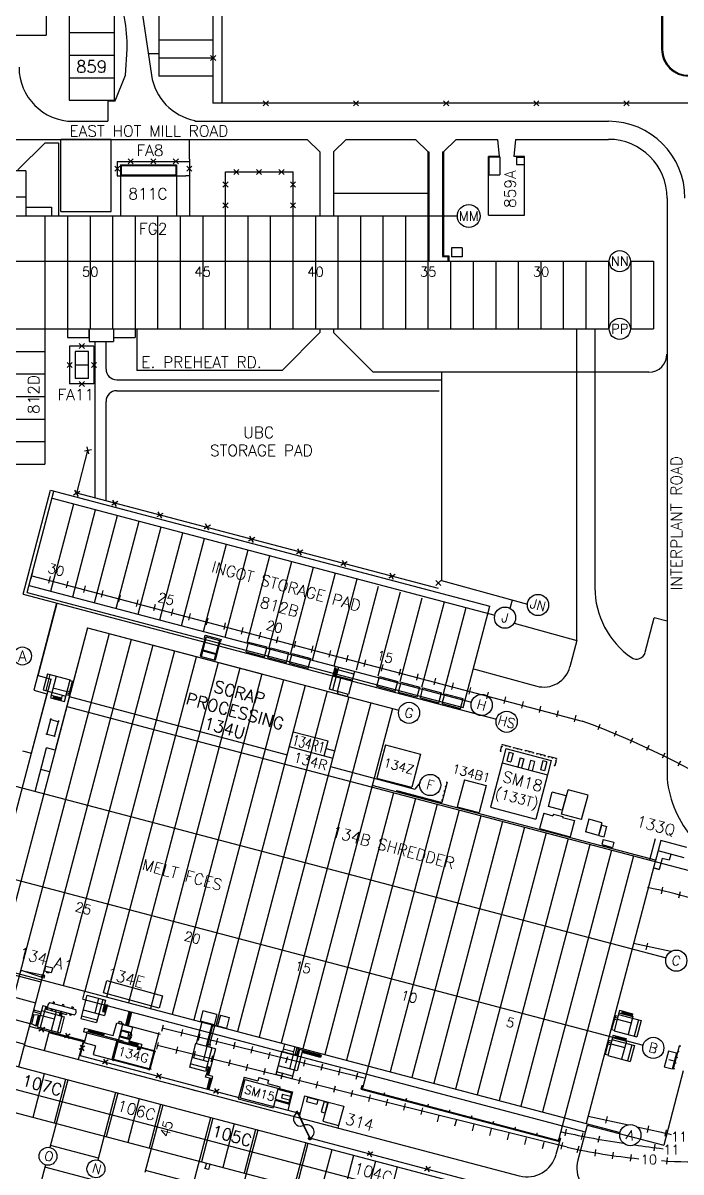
# Model space of a CAD drawing. Extents: x -16413 to 78405, y -232 to 83089.
# Drawn here: x 27475 to 36236, y 36918 to 52197 of the extents above; entities that cross this region are included whole.
import ezdxf
from ezdxf.enums import TextEntityAlignment as Align

# ---------------------------------------------------------------- set-up
doc = ezdxf.new("R2010")
doc.units = 0
doc.header["$LTSCALE"] = 350
doc.header["$MEASUREMENT"] = 0
doc.linetypes.add('CV34', pattern=[1, 1])
doc.linetypes.add('HIDDEN', pattern=[0.375, 0.25, -0.125])
doc.layers.get('0').update_dxf_attribs({"color": 3, "linetype": 'CONTINUOUS'})
doc.layers.add('BACKGROUND', color=7, linetype='CONTINUOUS')
doc.layers.add('FENCE', color=7, linetype='CONTINUOUS')
doc.styles.add('SIMPLEX', font='SIMPLEX')

# ---------------------------------------------------------------- blocks, each defined once
blk = doc.blocks.new('RR', base_point=(-429.5, 670.3))
blk.add_line((-429.5, 674.1), (-429.5, 666.6))

msp = doc.modelspace()

# ---------------------------------------------------------------- linework, layer by layer
at = {"layer": 'BACKGROUND'}
for p, q in [((30123, 55498), (30123, 51130)), ((35976, 54598), (35976, 51850)), ((35988, 54598), (35988, 51850)), ((27783, 53836), (27783, 52036)), ((30005, 53350), (30005, 51130)), ((29283, 53050), (29283, 51490)), ((30003, 53050), (30003, 51490)), ((28089, 52369), (28089, 51169)), ((28689, 52369), (28689, 51169)), ((29065, 52304), (29187, 51502)), ((27156, 52036), (27783, 52036)), ((28092, 52069), (28689, 52069)), ((30003, 51970), (29283, 51970)), ((28839, 51502), (28863, 51849)), ((28092, 51769), (28689, 51769)), ((29283, 51786), (29144, 51786)), ((30003, 51730), (29283, 51730)), ((30041, 51699), (29974, 51767)), ((29974, 51699), (30041, 51767)), ((28701, 51160), (28839, 51502)), ((28092, 51469), (28689, 51469)), ((30003, 51490), (29283, 51490)), ((28089, 51169), (28689, 51169)), ((28605, 51160), (28605, 50890)), ((28605, 51160), (28701, 51160)), ((30743, 51096), (30675, 51164)), ((30675, 51096), (30743, 51164)), ((31943, 51096), (31875, 51164)), ((31875, 51096), (31943, 51164)), ((33143, 51096), (33075, 51164)), ((33075, 51096), (33143, 51164)), ((34343, 51096), (34275, 51164)), ((34275, 51096), (34343, 51164)), ((35543, 51096), (35475, 51164)), ((35475, 51096), (35543, 51164)), ((28143, 50890), (28605, 50890)), ((29763, 50902), (29763, 50890)), ((29763, 50890), (35268, 50890)), ((26852, 50650), (31260, 50650)), ((27409, 50244), (27769, 50604)), ((27769, 50604), (27949, 50604)), ((27949, 50604), (27949, 49630)), ((27978, 49690), (27978, 50650)), ((28650, 50650), (27978, 50650)), ((28650, 49690), (28650, 50650)), ((29691, 50387), (29691, 50650)), ((31428, 50482), (31260, 50650)), ((31608, 50482), (31776, 50650)), ((31776, 50650), (32700, 50650)), ((32868, 50482), (32700, 50650)), ((33072, 50482), (33240, 50650)), ((33240, 50650), (33792, 50650)), ((33792, 50650), (33816, 50422)), ((34032, 50650), (34008, 50422)), ((34032, 50650), (35270, 50650)), ((31428, 50482), (31428, 49630)), ((31608, 50482), (31608, 49630)), ((32868, 50482), (32880, 50482)), ((32868, 48130), (32868, 50482)), ((32880, 50482), (32880, 49030)), ((33060, 50482), (33072, 50482)), ((33060, 50482), (33060, 49090)), ((33072, 50482), (33072, 49102)), ((33816, 50422), (33672, 50422)), ((33672, 49642), (33672, 50422)), ((34152, 50422), (34008, 50422)), ((34152, 49642), (34152, 50422)), ((28764, 50227), (28697, 50295)), ((28697, 50227), (28764, 50295)), ((28731, 50357), (28731, 50165)), ((28731, 50357), (29691, 50357)), ((28776, 50310), (29520, 50310)), ((28776, 50310), (28776, 49630)), ((28784, 50302), (28784, 50178)), ((28784, 50302), (29512, 50302)), ((28944, 50323), (28877, 50391)), ((28877, 50323), (28944, 50391)), ((29244, 50323), (29177, 50391)), ((29177, 50323), (29244, 50391)), ((29544, 50323), (29477, 50391)), ((29477, 50323), (29544, 50391)), ((29512, 50302), (29512, 50178)), ((29520, 50310), (29520, 49630)), ((29724, 50227), (29657, 50295)), ((29657, 50227), (29724, 50295)), ((29691, 50387), (29691, 50195)), ((33678, 50416), (33822, 50416)), ((33678, 50416), (33678, 50176)), ((33822, 50416), (33822, 50176)), ((34047, 50415), (34146, 50415)), ((34047, 50415), (34047, 50316)), ((34047, 50316), (34146, 50316)), ((34146, 50415), (34146, 50316)), ((27512, 50230), (26612, 50230)), ((27512, 50230), (27512, 49630)), ((28731, 50165), (28779, 50165)), ((28776, 50178), (29520, 50178)), ((28779, 50165), (29643, 50165)), ((29691, 50165), (29643, 50165)), ((29691, 50195), (29691, 49630)), ((30171, 50216), (31071, 50216)), ((30171, 49630), (30171, 50216)), ((30283, 50182), (30351, 50250)), ((30351, 50182), (30283, 50250)), ((30583, 50182), (30651, 50250)), ((30651, 50182), (30583, 50250)), ((30883, 50182), (30951, 50250)), ((30951, 50182), (30883, 50250)), ((31071, 49630), (31071, 50216)), ((33678, 50176), (33822, 50176)), ((30205, 50016), (30137, 50084)), ((30137, 50016), (30205, 50084)), ((31037, 50016), (31105, 50084)), ((31105, 50016), (31037, 50084)), ((27512, 49883), (27314, 49883)), ((27512, 49883), (27512, 49630)), ((32868, 49930), (31608, 49930)), ((36050, 49870), (36050, 42148)), ((27512, 49750), (27856, 49750)), ((27856, 49750), (27856, 49630)), ((27978, 49690), (28650, 49690)), ((30137, 49739), (30205, 49807)), ((30205, 49739), (30137, 49807)), ((31105, 49739), (31037, 49807)), ((31037, 49739), (31105, 49807)), ((33257, 49630), (16968, 49630)), ((27768, 49630), (27768, 46330)), ((28068, 49630), (28068, 48014)), ((28368, 49630), (28368, 48130)), ((28668, 49630), (28668, 48130)), ((28968, 49630), (28968, 48014)), ((29268, 49630), (29268, 48130)), ((29568, 49630), (29568, 48130)), ((29868, 49630), (29868, 48130)), ((30168, 49630), (30168, 48130)), ((30468, 49630), (30468, 48130)), ((30768, 49630), (30768, 48130)), ((31068, 49630), (31068, 48130)), ((31368, 49630), (31368, 48130)), ((31668, 49630), (31668, 48130)), ((31968, 49630), (31968, 48130)), ((32268, 49630), (32268, 48130)), ((32568, 49630), (32568, 48130)), ((33672, 49642), (34152, 49642)), ((33322, 49206), (33178, 49206)), ((33178, 49206), (33178, 49086)), ((33322, 49206), (33322, 49086)), ((33060, 49090), (33132, 49090)), ((33072, 49102), (33144, 49102)), ((33132, 49090), (33132, 49030)), ((33144, 49102), (33144, 49030)), ((33322, 49086), (33178, 49086)), ((16368, 49030), (35278, 49030)), ((33168, 49030), (33168, 48130)), ((33468, 49030), (33468, 48130)), ((33768, 49030), (33768, 48130)), ((34068, 49030), (34068, 48130)), ((34368, 49030), (34368, 48130)), ((34668, 49030), (34668, 48130)), ((34968, 49030), (34968, 48130)), ((35268, 49030), (35268, 48130)), ((35561, 49030), (35868, 49030)), ((35568, 49030), (35568, 48130)), ((35868, 49030), (35868, 48130)), ((16368, 48130), (35280, 48130)), ((28356, 48130), (28356, 47962)), ((28356, 48014), (28356, 48130)), ((28680, 48130), (28680, 47962)), ((28992, 48130), (28992, 47578)), ((31428, 48130), (31428, 48082)), ((31608, 48130), (31608, 48082)), ((34849, 43987), (34849, 48130)), ((35089, 48130), (35089, 44688)), ((35561, 48130), (35868, 48130)), ((28068, 48014), (28356, 48014)), ((28680, 48014), (28968, 48014)), ((31428, 48082), (30924, 47578)), ((31608, 48082), (32136, 47554)), ((24768, 47830), (27768, 47830)), ((28421, 47902), (28097, 47902)), ((28097, 47902), (28097, 47398)), ((28349, 47830), (28169, 47830)), ((28169, 47830), (28169, 47470)), ((28225, 47935), (28293, 47868)), ((28225, 47868), (28293, 47935)), ((28349, 47470), (28349, 47830)), ((28356, 47962), (28680, 47962)), ((28421, 47902), (28421, 47398)), ((28437, 45880), (28437, 47962)), ((28581, 47596), (28581, 47962)), ((28063, 47616), (28131, 47684)), ((28063, 47684), (28131, 47616)), ((28387, 47684), (28455, 47616)), ((28387, 47616), (28455, 47684)), ((24768, 47530), (27768, 47530)), ((28169, 47650), (28349, 47650)), ((30924, 47578), (28992, 47578)), ((35808, 47554), (32136, 47554)), ((33049, 47554), (33049, 44782)), ((28421, 47398), (28097, 47398)), ((28349, 47470), (28169, 47470)), ((28225, 47432), (28293, 47364)), ((28225, 47364), (28293, 47432)), ((28725, 47452), (33049, 47452)), ((23868, 47230), (27768, 47230)), ((28725, 47308), (33016, 47308)), ((28581, 45842), (28581, 47164)), ((23868, 46930), (27768, 46930)), ((23868, 46630), (27768, 46630)), ((28388, 46523), (28294, 46503)), ((28351, 46466), (28331, 46560)), ((23868, 46330), (27768, 46330)), ((27479, 44602), (27843, 45983)), ((27533, 44625), (27888, 45971)), ((27843, 45983), (33690, 44442)), ((27863, 45878), (33757, 44325)), ((28232, 45967), (28149, 45918)), ((28215, 45901), (28166, 45984)), ((28722, 45770), (28674, 45853)), ((27848, 44641), (28153, 45802)), ((28138, 44565), (28443, 45725)), ((28740, 45835), (28657, 45787)), ((29322, 45612), (29274, 45695)), ((28428, 44488), (28734, 45649)), ((28718, 44412), (29024, 45572)), ((29339, 45677), (29256, 45629)), ((29952, 45453), (29904, 45536)), ((14164, 45529), (36036, 39766)), ((29008, 44335), (29314, 45496)), ((29298, 44259), (29604, 45419)), ((29970, 45518), (29887, 45470)), ((29588, 44182), (29894, 45343)), ((29878, 44106), (30184, 45266)), ((30562, 45355), (30478, 45307)), ((30544, 45289), (30496, 45373)), ((30168, 44030), (30474, 45190)), ((30458, 43953), (30764, 45114)), ((31199, 45187), (31116, 45139)), ((31182, 45121), (31134, 45204)), ((30749, 43877), (31054, 45037)), ((31039, 43800), (31344, 44961)), ((31792, 45031), (31709, 44983)), ((31775, 44965), (31727, 45048)), ((27604, 44893), (27582, 44805)), ((27592, 44845), (34920, 42914)), ((27838, 44835), (27816, 44747)), ((28071, 44773), (28049, 44686)), ((31329, 43724), (31635, 44884)), ((31619, 43647), (31925, 44808)), ((32428, 44863), (32345, 44815)), ((32410, 44798), (32362, 44881)), ((32971, 44716), (33039, 44784)), ((33039, 44716), (32971, 44784)), ((33049, 44782), (34192, 44467)), ((27533, 44625), (33335, 43096)), ((27557, 44718), (33446, 43166)), ((28304, 44712), (28282, 44625)), ((28537, 44650), (28515, 44563)), ((31915, 43594), (32209, 44708)), ((32205, 43518), (32499, 44632)), ((27479, 44602), (33778, 42942)), ((27924, 44484), (27619, 43324)), ((27676, 43520), (27930, 44483)), ((28770, 44589), (28749, 44502)), ((29003, 44528), (28982, 44440)), ((29237, 44466), (29215, 44379)), ((32495, 43441), (32789, 44555)), ((32785, 43365), (33085, 44502)), ((33988, 44524), (33957, 44413)), ((29470, 44405), (29448, 44317)), ((29703, 44343), (29681, 44256)), ((33069, 43265), (33375, 44426)), ((33335, 43096), (33690, 44442)), ((14346, 44240), (35730, 38605)), ((29936, 44282), (29914, 44194)), ((30169, 44220), (30148, 44133)), ((30402, 44159), (30381, 44072)), ((34013, 44216), (34849, 43987)), ((28333, 44153), (26835, 38467)), ((28624, 44077), (27125, 38391)), ((28333, 44153), (27905, 42529)), ((28333, 44153), (30654, 43542)), ((28333, 44153), (32479, 43061)), ((29899, 44020), (29835, 43776)), ((29915, 44034), (29847, 43773)), ((29893, 44021), (29903, 44056)), ((29899, 44020), (29893, 44021)), ((29903, 44056), (30112, 44001)), ((29915, 44034), (30090, 43988)), ((30636, 44097), (30614, 44010)), ((30869, 44036), (30847, 43949)), ((28914, 44000), (27415, 38314)), ((29204, 43924), (28011, 39398)), ((29855, 43852), (30052, 43800)), ((29870, 43860), (30044, 43814)), ((30090, 43988), (30021, 43727)), ((30097, 43968), (30032, 43724)), ((30097, 43968), (30102, 43966)), ((30112, 44001), (30102, 43966)), ((30445, 43836), (30479, 43966)), ((30479, 43966), (30726, 43901)), ((30691, 43771), (30726, 43901)), ((30735, 43759), (30769, 43890)), ((30769, 43890), (31016, 43825)), ((31102, 43975), (31080, 43887)), ((31335, 43913), (31314, 43826)), ((31568, 43852), (31547, 43764)), ((34849, 43987), (34757, 43635)), ((29494, 43847), (28301, 39322)), ((28591, 39246), (29784, 43771)), ((29835, 43776), (30032, 43724)), ((30445, 43836), (30691, 43771)), ((30735, 43759), (30982, 43694)), ((30982, 43694), (31016, 43825)), ((31025, 43683), (31059, 43813)), ((31059, 43813), (31306, 43748)), ((31272, 43618), (31306, 43748)), ((31802, 43790), (31780, 43703)), ((32035, 43729), (32013, 43641)), ((30074, 43695), (28882, 39169)), ((30364, 43618), (29172, 39093)), ((31025, 43683), (31272, 43618)), ((31632, 43642), (31552, 43338)), ((31678, 43630), (31598, 43325)), ((31655, 43540), (31608, 43552)), ((31657, 43549), (31610, 43561)), ((31659, 43558), (31613, 43570)), ((31661, 43566), (31615, 43578)), ((31664, 43575), (31617, 43587)), ((31666, 43584), (31620, 43596)), ((31668, 43592), (31622, 43605)), ((31671, 43601), (31624, 43613)), ((31887, 43575), (31632, 43642)), ((31878, 43540), (31669, 43595)), ((31887, 43575), (31807, 43270)), ((32268, 43667), (32246, 43580)), ((32501, 43606), (32479, 43519)), ((33473, 43610), (34314, 43380)), ((27590, 42488), (27850, 43474)), ((27676, 43520), (27850, 43474)), ((27800, 43543), (27743, 43328)), ((27835, 43534), (27778, 43319)), ((27800, 43543), (28104, 43463)), ((27916, 43513), (27840, 43225)), ((28029, 43176), (28104, 43463)), ((28084, 43257), (28134, 43446)), ((28102, 43454), (28134, 43446)), ((30654, 43542), (29462, 39016)), ((30944, 43465), (29752, 38940)), ((31856, 43459), (31601, 43526)), ((31650, 43523), (31604, 43535)), ((31652, 43531), (31606, 43544)), ((31706, 43499), (31656, 43310)), ((32185, 43377), (32220, 43508)), ((32220, 43508), (32466, 43443)), ((32432, 43312), (32466, 43443)), ((32476, 43301), (32510, 43431)), ((32510, 43431), (32757, 43366)), ((32734, 43544), (32713, 43457)), ((32967, 43483), (32946, 43396)), ((33201, 43422), (33179, 43334)), ((27793, 43278), (26851, 39704)), ((27619, 43324), (27793, 43278)), ((27743, 43328), (28048, 43248)), ((27849, 43260), (27994, 43222)), ((27881, 43252), (27872, 43217)), ((27875, 43356), (28063, 43306)), ((27880, 43246), (27993, 43216)), ((27888, 43244), (27881, 43215)), ((27897, 43241), (27889, 43212)), ((27985, 43187), (28004, 43260)), ((28052, 43266), (28084, 43257)), ((28058, 43289), (28090, 43280)), ((28065, 43315), (28097, 43307)), ((28089, 43243), (30991, 42465)), ((31234, 43389), (30042, 38863)), ((31525, 43312), (30332, 38787)), ((31807, 43270), (31552, 43338)), ((31665, 43308), (31656, 43276)), ((31790, 43241), (31656, 43276)), ((31798, 43273), (31790, 43241)), ((32185, 43377), (32432, 43312)), ((32476, 43301), (32722, 43236)), ((32722, 43236), (32757, 43366)), ((32766, 43224), (32800, 43355)), ((32800, 43355), (33047, 43290)), ((33012, 43159), (33047, 43290)), ((33056, 43148), (33090, 43278)), ((33090, 43278), (33337, 43213)), ((33434, 43360), (33412, 43273)), ((33667, 43299), (33645, 43211)), ((27840, 43225), (28029, 43176)), ((27906, 43239), (27898, 43210)), ((27914, 43237), (27907, 43208)), ((27923, 43234), (27916, 43205)), ((27932, 43232), (27924, 43203)), ((27941, 43230), (27933, 43201)), ((27949, 43228), (27942, 43199)), ((27958, 43225), (27950, 43196)), ((27967, 43223), (27959, 43194)), ((27975, 43221), (27968, 43192)), ((27984, 43218), (27976, 43189)), ((28058, 43109), (30089, 42574)), ((31815, 43236), (30622, 38710)), ((32105, 43159), (30912, 38634)), ((32766, 43224), (33012, 43159)), ((33056, 43148), (33302, 43083)), ((33302, 43083), (33337, 43213)), ((33900, 43237), (33878, 43150)), ((34133, 43176), (34112, 43088)), ((34366, 43114), (34345, 43027)), ((14040, 43080), (28011, 39398)), ((27848, 42947), (27791, 42730)), ((27833, 42939), (27955, 42906)), ((32395, 43083), (31202, 38558)), ((34600, 43053), (34578, 42966)), ((34833, 42991), (34811, 42904)), ((27947, 42921), (27889, 42704)), ((27782, 42744), (27904, 42712)), ((31072, 42773), (31539, 42650)), ((31487, 42453), (31539, 42650)), ((27468, 42520), (27590, 42488)), ((27636, 41979), (27789, 42559)), ((27636, 41979), (27789, 42559)), ((27905, 42529), (27789, 42559)), ((27905, 42529), (27789, 42559)), ((30089, 42574), (36342, 40926)), ((31021, 42578), (31600, 42423)), ((31513, 42551), (31626, 42521)), ((32303, 42598), (32187, 42157)), ((32303, 42598), (32769, 42475)), ((33846, 42579), (33829, 42515)), ((33905, 42551), (33855, 42359)), ((33857, 42605), (33962, 42577)), ((33905, 42551), (34508, 42392)), ((33948, 42502), (33918, 42386)), ((33948, 42502), (34000, 42488)), ((34000, 42488), (33970, 42372)), ((34011, 42564), (34115, 42537)), ((34269, 42496), (34165, 42524)), ((34423, 42456), (34318, 42483)), ((32769, 42475), (32653, 42034)), ((33855, 42359), (33700, 41771)), ((33855, 42359), (34458, 42200)), ((33855, 42359), (34458, 42200)), ((33918, 42386), (33970, 42372)), ((34093, 42428), (34061, 42305)), ((34093, 42428), (34145, 42414)), ((34145, 42414), (34113, 42291)), ((34232, 42391), (34200, 42268)), ((34284, 42377), (34232, 42391)), ((34284, 42377), (34252, 42254)), ((34395, 42384), (34364, 42268)), ((34447, 42371), (34395, 42384)), ((34447, 42371), (34416, 42255)), ((34508, 42392), (34458, 42200)), ((34577, 42415), (34472, 42443)), ((34573, 42387), (34557, 42323)), ((27829, 42239), (27713, 42269)), ((31571, 42310), (32694, 42009)), ((34458, 42200), (34303, 41612)), ((34416, 42255), (34364, 42268)), ((35896, 41064), (32125, 42058)), ((32187, 42157), (32653, 42034)), ((32761, 42100), (32694, 42009)), ((33123, 42103), (33052, 41834)), ((33098, 42046), (33096, 42040)), ((33107, 42040), (33097, 42043)), ((33114, 42106), (33112, 42100)), ((33122, 42100), (33113, 42103)), ((33351, 42132), (33257, 41776)), ((33351, 42132), (33641, 42056)), ((33641, 42056), (33547, 41700)), ((32410, 41962), (31492, 38481)), ((32700, 41886), (31782, 38405)), ((32446, 41984), (32452, 41982)), ((32452, 41993), (32449, 41983)), ((32449, 41993), (33052, 41834)), ((32509, 41967), (32503, 41969)), ((32508, 41978), (32506, 41968)), ((32565, 41952), (32560, 41954)), ((32565, 41963), (32562, 41953)), ((32622, 41937), (32616, 41939)), ((32622, 41948), (32619, 41938)), ((32678, 41922), (32673, 41924)), ((32678, 41933), (32676, 41923)), ((32736, 41907), (32742, 41906)), ((32742, 41916), (32739, 41906)), ((32799, 41891), (32793, 41892)), ((32798, 41901), (32796, 41891)), ((32855, 41876), (32850, 41877)), ((32855, 41886), (32853, 41877)), ((32912, 41871), (32909, 41862)), ((33050, 41866), (33049, 41860)), ((33066, 41926), (33065, 41920)), ((33075, 41920), (33065, 41923)), ((33082, 41986), (33080, 41980)), ((33091, 41980), (33081, 41983)), ((34470, 41780), (34521, 41971)), ((34706, 41921), (34521, 41971)), ((34644, 41677), (34731, 42002)), ((34706, 41921), (34655, 41730)), ((34998, 41930), (34731, 42002)), ((34911, 41606), (34998, 41930)), ((34920, 41640), (34998, 41930)), ((32990, 41809), (31998, 38047)), ((33280, 41733), (32363, 38252)), ((32912, 41861), (32906, 41862)), ((32969, 41846), (32963, 41848)), ((32968, 41856), (32966, 41847)), ((33027, 41831), (33032, 41829)), ((33032, 41840), (33029, 41830)), ((33059, 41860), (33050, 41863)), ((33257, 41776), (33547, 41700)), ((33700, 41771), (34303, 41612)), ((34655, 41730), (34470, 41780)), ((33570, 41656), (32653, 38175)), ((33860, 41580), (32943, 38099)), ((34408, 41688), (34353, 41485)), ((34408, 41688), (34529, 41655)), ((34536, 41678), (34529, 41655)), ((34536, 41678), (34660, 41645)), ((34911, 41606), (34644, 41677)), ((34660, 41645), (34657, 41633)), ((34657, 41633), (34817, 41591)), ((34817, 41591), (34759, 41376)), ((35008, 41609), (34963, 41441)), ((35182, 41562), (35008, 41609)), ((35182, 41562), (35137, 41394)), ((38851, 35301), (15661, 41412)), ((34150, 41504), (33233, 38022)), ((34440, 41427), (33523, 37946)), ((34353, 41485), (34759, 41376)), ((35137, 41394), (34963, 41441)), ((35142, 41392), (35180, 41532)), ((35180, 41532), (35249, 41513)), ((35212, 41374), (35249, 41513)), ((34731, 41351), (33813, 37870)), ((35021, 41274), (34103, 37793)), ((35142, 41392), (35212, 41374)), ((35200, 41342), (35182, 41272)), ((35182, 41272), (35321, 41235)), ((35200, 41342), (35339, 41305)), ((35339, 41305), (35321, 41235)), ((35889, 41347), (35814, 41066)), ((35966, 41326), (35891, 41045)), ((36314, 41233), (35966, 41326)), ((38775, 35011), (15585, 41122)), ((35311, 41198), (34393, 37717)), ((35601, 41121), (34609, 37359)), ((36277, 41094), (35929, 41187)), ((36099, 41141), (36078, 41063)), ((35896, 41064), (34974, 37564)), ((35946, 40943), (35869, 40964)), ((35869, 40964), (35946, 40943)), ((35985, 41088), (35946, 40943)), ((36078, 41063), (35985, 41088)), ((38698, 34721), (15851, 40741)), ((35989, 40704), (35970, 40616)), ((36224, 40645), (36201, 40558)), ((36100, 39850), (35604, 39955)), ((35787, 39962), (35768, 39874)), ((27133, 39599), (27713, 39446)), ((27763, 39590), (27781, 39656)), ((27853, 39566), (27763, 39590)), ((27781, 39656), (27871, 39633)), ((27793, 39569), (27797, 39581)), ((27797, 39581), (27820, 39575)), ((27820, 39575), (27817, 39563)), ((27871, 39633), (27853, 39566)), ((27817, 39563), (27793, 39569)), ((28547, 39301), (28591, 39463)), ((28591, 39463), (29334, 39260)), ((27061, 39323), (27641, 39170)), ((28011, 39398), (35424, 37445)), ((28325, 39268), (28244, 38961)), ((28273, 39215), (28301, 39322)), ((28325, 39268), (28575, 39203)), ((29290, 39098), (28547, 39301)), ((27739, 39133), (27664, 38849)), ((27780, 39123), (27705, 38838)), ((27739, 39133), (27801, 39117)), ((27779, 39086), (27789, 39120)), ((27788, 39083), (27797, 39118)), ((27827, 39171), (28181, 39078)), ((27876, 39180), (27871, 39159)), ((27893, 39175), (27876, 39180)), ((27893, 39175), (27888, 39155)), ((28001, 39147), (27995, 39126)), ((28018, 39142), (28001, 39147)), ((28018, 39142), (28013, 39122)), ((28273, 39215), (34961, 37452)), ((28482, 39227), (28431, 39036)), ((28537, 39213), (28456, 38905)), ((28575, 39203), (28536, 39055)), ((28570, 39148), (28544, 39053)), ((28599, 39141), (28562, 39001)), ((28563, 39122), (28592, 39114)), ((28565, 39131), (28594, 39123)), ((28567, 39140), (28596, 39132)), ((28570, 39148), (28599, 39141)), ((29334, 39260), (29290, 39098)), ((26988, 39048), (27568, 38895)), ((27619, 39007), (27589, 38891)), ((27599, 39012), (27619, 39007)), ((27621, 39070), (27615, 39047)), ((27710, 39022), (27615, 39047)), ((27680, 39003), (27619, 39007)), ((27716, 39045), (27621, 39070)), ((27680, 39003), (27643, 38864)), ((27692, 39000), (27655, 38861)), ((27703, 38997), (27680, 39003)), ((27706, 39006), (27894, 38956)), ((27721, 39064), (28026, 38983)), ((27771, 39088), (27919, 39049)), ((27797, 39081), (27803, 39103)), ((27809, 39101), (28163, 39008)), ((27852, 39090), (27847, 39069)), ((27864, 39065), (27847, 39069)), ((27919, 39049), (27853, 38799)), ((27870, 39085), (27864, 39065)), ((27912, 39074), (27906, 39051)), ((27906, 39051), (28053, 39012)), ((27991, 38993), (27934, 38778)), ((27967, 39035), (27958, 39001)), ((27958, 39004), (27985, 38997)), ((27960, 39012), (27987, 39005)), ((27963, 39019), (27989, 39012)), ((27965, 39027), (27991, 39020)), ((28026, 38983), (27969, 38769)), ((27977, 39057), (27972, 39037)), ((27989, 39032), (27972, 39037)), ((27993, 39028), (27984, 38994)), ((27994, 39052), (27989, 39032)), ((28059, 39035), (28053, 39012)), ((28102, 39024), (28096, 39004)), ((28114, 38999), (28096, 39004)), ((28119, 39019), (28114, 38999)), ((28126, 39114), (28120, 39094)), ((28143, 39109), (28126, 39114)), ((28143, 39109), (28138, 39089)), ((28253, 38996), (28465, 38940)), ((28275, 39077), (28562, 39001)), ((28536, 39055), (28573, 39045)), ((28547, 39061), (28576, 39054)), ((28549, 39070), (28578, 39062)), ((28551, 39079), (28580, 39071)), ((28554, 39087), (28583, 39080)), ((28556, 39096), (28585, 39088)), ((28558, 39105), (28587, 39097)), ((28560, 39113), (28589, 39106)), ((28887, 39053), (28839, 38870)), ((28866, 38972), (28900, 38962)), ((28868, 38982), (28903, 38973)), ((28871, 38992), (28906, 38983)), ((28922, 39044), (28874, 38861)), ((28874, 39002), (28909, 38993)), ((28876, 39012), (28911, 39003)), ((28879, 39022), (28914, 39013)), ((28882, 39033), (28917, 39023)), ((28884, 39043), (28919, 39034)), ((28887, 39053), (28922, 39044)), ((29871, 39063), (29835, 38924)), ((30057, 39014), (29871, 39063)), ((30057, 39014), (30020, 38875)), ((30103, 39002), (30067, 38863)), ((30103, 39002), (30219, 38972)), ((30219, 38972), (30183, 38832)), ((35361, 39000), (35312, 38814)), ((35417, 39069), (35345, 38796)), ((35355, 38977), (35391, 38967)), ((35361, 39000), (35397, 38990)), ((35402, 39011), (35704, 38931)), ((35409, 39037), (35595, 38988)), ((35417, 39069), (35591, 39023)), ((35452, 39060), (35443, 39028)), ((35460, 39057), (35451, 39026)), ((35468, 39055), (35460, 39023)), ((35476, 39053), (35468, 39021)), ((35485, 39051), (35476, 39019)), ((35493, 39049), (35484, 39017)), ((35501, 39047), (35493, 39015)), ((35509, 39045), (35501, 39013)), ((35517, 39042), (35509, 39010)), ((35526, 39040), (35517, 39008)), ((35534, 39038), (35525, 39006)), ((35595, 38988), (35531, 38747)), ((35542, 39036), (35534, 39004)), ((35550, 39034), (35542, 39002)), ((35558, 39032), (35550, 39000)), ((35567, 39029), (35558, 38997)), ((35575, 39027), (35567, 38995)), ((35583, 39025), (35575, 38993)), ((35591, 39023), (35583, 38991)), ((27569, 38896), (27589, 38891)), ((27643, 38864), (27589, 38891)), ((27667, 38858), (27643, 38864)), ((27664, 38849), (27969, 38769)), ((28244, 38961), (28456, 38905)), ((28296, 38833), (28282, 38781)), ((28296, 38833), (28678, 38732)), ((28349, 38782), (28358, 38816)), ((28359, 38779), (28368, 38814)), ((28370, 38776), (28379, 38811)), ((28678, 38732), (28723, 38901)), ((28678, 38397), (28811, 38900)), ((28723, 38901), (28939, 38844)), ((28754, 38924), (28746, 38895)), ((28754, 38924), (28789, 38914)), ((28788, 38809), (28763, 38716)), ((28789, 38914), (28781, 38885)), ((28786, 38889), (29304, 38753)), ((28788, 38809), (28921, 38774)), ((28800, 38881), (28802, 38889)), ((28812, 38882), (28801, 38885)), ((28811, 38878), (28813, 38886)), ((28842, 38880), (28876, 38871)), ((28844, 38890), (28879, 38881)), ((28847, 38901), (28882, 38891)), ((28850, 38911), (28884, 38902)), ((28852, 38921), (28887, 38912)), ((28855, 38931), (28890, 38922)), ((28858, 38941), (28892, 38932)), ((28860, 38951), (28895, 38942)), ((28863, 38961), (28898, 38952)), ((28921, 38774), (28939, 38844)), ((29340, 38873), (29318, 38786)), ((32018, 38166), (29330, 38833)), ((29599, 38813), (29577, 38725)), ((29858, 38912), (29783, 38625)), ((30020, 38875), (29835, 38924)), ((29990, 38877), (29915, 38590)), ((30000, 38865), (29926, 38587)), ((30023, 38859), (29959, 38616)), ((30000, 38865), (30023, 38859)), ((30067, 38863), (30183, 38832)), ((35312, 38814), (35348, 38805)), ((35349, 38953), (35384, 38944)), ((35387, 38953), (35572, 38904)), ((35669, 38940), (35612, 38726)), ((35704, 38931), (35647, 38717)), ((26915, 38772), (27496, 38619)), ((27822, 38775), (27759, 38534)), ((27822, 38775), (28275, 38656)), ((28326, 38770), (28282, 38781)), ((28326, 38770), (28291, 38637)), ((28326, 38770), (28330, 38786)), ((28326, 38770), (28723, 38665)), ((28330, 38786), (28803, 38662)), ((28380, 38773), (28390, 38808)), ((28391, 38770), (28400, 38805)), ((28402, 38768), (28411, 38802)), ((28412, 38765), (28422, 38800)), ((28423, 38762), (28432, 38797)), ((28434, 38759), (28443, 38794)), ((28444, 38756), (28453, 38791)), ((28455, 38754), (28464, 38788)), ((28466, 38751), (28475, 38786)), ((28476, 38748), (28485, 38783)), ((28487, 38745), (28496, 38780)), ((28497, 38742), (28507, 38777)), ((28508, 38740), (28517, 38774)), ((28519, 38737), (28528, 38772)), ((28529, 38734), (28539, 38769)), ((28540, 38731), (28549, 38766)), ((28551, 38728), (28560, 38763)), ((28723, 38665), (28658, 38416)), ((28723, 38665), (29001, 38591)), ((28725, 38656), (29242, 38520)), ((28763, 38716), (28897, 38681)), ((28766, 38728), (28866, 38702)), ((28785, 38798), (28884, 38771)), ((28803, 38662), (28801, 38654)), ((28866, 38702), (28863, 38690)), ((28878, 38733), (28867, 38689)), ((28892, 38692), (28869, 38698)), ((28901, 38726), (28878, 38733)), ((28880, 38738), (28891, 38782)), ((28903, 38732), (28880, 38738)), ((28884, 38771), (28887, 38783)), ((28884, 38632), (28897, 38681)), ((28894, 38660), (28887, 38631)), ((28912, 38767), (28889, 38773)), ((28901, 38726), (28890, 38683)), ((29058, 38616), (28891, 38660)), ((28897, 38681), (28923, 38719)), ((28905, 38657), (28897, 38628)), ((28903, 38732), (28914, 38776)), ((28925, 38728), (28921, 38774)), ((29286, 38775), (29153, 38270)), ((29832, 38755), (29810, 38668)), ((30065, 38697), (30043, 38610)), ((35274, 38670), (35225, 38484)), ((35330, 38739), (35259, 38466)), ((35274, 38670), (35310, 38661)), ((35315, 38681), (35617, 38602)), ((35322, 38707), (35508, 38658)), ((35330, 38739), (35505, 38693)), ((35345, 38796), (35647, 38717)), ((35365, 38730), (35356, 38698)), ((35373, 38728), (35365, 38696)), ((35381, 38726), (35373, 38694)), ((35389, 38724), (35381, 38692)), ((35398, 38721), (35389, 38689)), ((35406, 38719), (35397, 38687)), ((35414, 38717), (35406, 38685)), ((35422, 38715), (35414, 38683)), ((35431, 38713), (35422, 38681)), ((35439, 38711), (35430, 38679)), ((35447, 38708), (35439, 38676)), ((35508, 38658), (35444, 38417)), ((35455, 38706), (35447, 38674)), ((35463, 38704), (35455, 38672)), ((35472, 38702), (35463, 38670)), ((35480, 38700), (35471, 38668)), ((35488, 38698), (35480, 38666)), ((35496, 38695), (35488, 38663)), ((35505, 38693), (35496, 38661)), ((27492, 38604), (34083, 36867)), ((28275, 38656), (28211, 38414)), ((28440, 38598), (28291, 38637)), ((28440, 38598), (28409, 38482)), ((28801, 38654), (29004, 38600)), ((28915, 38654), (28908, 38625)), ((28926, 38651), (28918, 38623)), ((28937, 38648), (28929, 38620)), ((28947, 38646), (28940, 38617)), ((28958, 38643), (28950, 38614)), ((28969, 38640), (28961, 38611)), ((28979, 38637), (28972, 38609)), ((28990, 38634), (28982, 38606)), ((29000, 38632), (28993, 38603)), ((29006, 38585), (28996, 38549)), ((29031, 38540), (28996, 38549)), ((29034, 38551), (28999, 38560)), ((29011, 38629), (29000, 38587)), ((29046, 38574), (29000, 38587)), ((29037, 38561), (29002, 38571)), ((29005, 38581), (29040, 38572)), ((29041, 38576), (29031, 38540)), ((29058, 38616), (29046, 38574)), ((29048, 38579), (29230, 38531)), ((29230, 38531), (29165, 38283)), ((29275, 38641), (29253, 38554)), ((34720, 37248), (29265, 38601)), ((29534, 38581), (29512, 38494)), ((29774, 38627), (29691, 38312)), ((29767, 38523), (29745, 38436)), ((30039, 38558), (29774, 38627)), ((29923, 38588), (29874, 38399)), ((29990, 38571), (29907, 38255)), ((29929, 38596), (29940, 38593)), ((29938, 38584), (29947, 38619)), ((30039, 38558), (29946, 38204)), ((29947, 38619), (29970, 38613)), ((29961, 38578), (29970, 38613)), ((30298, 38643), (30276, 38556)), ((30531, 38586), (30509, 38498)), ((30763, 38512), (30740, 38425)), ((30921, 38520), (30840, 38216)), ((31135, 38464), (30921, 38520)), ((30957, 38622), (30929, 38518)), ((31078, 38517), (30939, 38553)), ((31157, 38546), (31055, 38159)), ((31096, 38586), (31069, 38481)), ((31120, 38571), (31095, 38474)), ((31143, 38565), (31118, 38468)), ((31120, 38571), (31143, 38565)), ((31198, 38535), (31126, 38264)), ((31444, 38470), (31157, 38546)), ((31198, 38535), (31190, 38506)), ((31436, 38441), (31190, 38506)), ((31206, 38533), (31199, 38504)), ((31215, 38531), (31207, 38502)), ((31224, 38528), (31216, 38499)), ((31232, 38526), (31225, 38497)), ((31241, 38524), (31233, 38495)), ((31250, 38521), (31242, 38492)), ((31258, 38519), (31251, 38490)), ((31267, 38517), (31260, 38488)), ((31276, 38514), (31268, 38485)), ((31285, 38512), (31277, 38483)), ((31293, 38510), (31286, 38481)), ((31302, 38508), (31294, 38479)), ((31311, 38505), (31303, 38476)), ((35262, 38624), (35298, 38614)), ((35268, 38647), (35304, 38638)), ((35300, 38623), (35486, 38574)), ((35582, 38611), (35525, 38396)), ((35617, 38602), (35560, 38387)), ((36069, 38526), (36012, 38312)), ((36173, 38499), (36069, 38526)), ((36136, 38294), (36215, 38595)), ((28409, 38482), (28658, 38416)), ((28658, 38416), (29165, 38283)), ((28664, 38423), (29181, 38287)), ((29919, 38301), (29703, 38358)), ((29940, 38382), (29724, 38439)), ((30000, 38465), (29978, 38378)), ((30233, 38412), (30211, 38324)), ((30465, 38354), (30444, 38266)), ((30995, 38451), (30972, 38364)), ((31074, 38480), (31025, 38291)), ((31099, 38492), (31122, 38486)), ((31229, 38412), (31208, 38325)), ((31319, 38503), (31312, 38474)), ((31331, 38500), (31323, 38471)), ((31340, 38498), (31332, 38469)), ((31348, 38495), (31341, 38466)), ((31357, 38493), (31349, 38464)), ((31366, 38491), (31358, 38462)), ((31375, 38488), (31367, 38459)), ((31383, 38486), (31376, 38457)), ((31392, 38484), (31384, 38455)), ((31401, 38482), (31393, 38453)), ((31409, 38479), (31402, 38450)), ((31418, 38477), (31410, 38448)), ((31427, 38475), (31419, 38446)), ((31435, 38472), (31428, 38443)), ((31444, 38470), (31436, 38441)), ((31462, 38354), (31441, 38267)), ((35225, 38484), (35261, 38475)), ((35259, 38466), (35560, 38387)), ((36145, 38391), (36075, 38410)), ((36173, 38499), (36117, 38284)), ((27758, 38224), (27605, 37644)), ((29907, 38255), (29691, 38312)), ((29905, 38180), (29914, 38212)), ((30004, 38188), (29914, 38212)), ((29917, 38211), (29944, 38316)), ((29948, 38212), (29919, 38220)), ((29950, 38221), (29921, 38229)), ((29973, 38308), (29924, 38321)), ((29953, 38230), (29924, 38237)), ((29955, 38238), (29926, 38246)), ((29957, 38247), (29928, 38255)), ((29960, 38256), (29931, 38264)), ((29962, 38265), (29933, 38272)), ((29964, 38273), (29935, 38281)), ((29966, 38282), (29937, 38290)), ((29969, 38291), (29940, 38298)), ((29971, 38299), (29942, 38307)), ((30698, 38296), (30677, 38209)), ((31055, 38159), (30840, 38216)), ((31064, 38194), (30850, 38250)), ((31126, 38264), (30871, 38332)), ((30931, 38238), (30910, 38151)), ((31695, 38293), (31674, 38205)), ((31928, 38235), (31907, 38148)), ((36266, 38263), (36006, 37274)), ((36117, 38284), (36012, 38312)), ((28071, 38142), (27835, 37245)), ((28042, 38149), (27889, 37569)), ((29995, 38156), (29905, 38180)), ((29927, 38026), (29963, 38165)), ((29963, 38044), (29934, 38052)), ((29965, 38053), (29936, 38060)), ((29967, 38061), (29938, 38069)), ((29970, 38070), (29941, 38078)), ((29972, 38079), (29943, 38087)), ((29974, 38088), (29945, 38095)), ((29976, 38096), (29947, 38104)), ((29979, 38105), (29950, 38113)), ((29981, 38114), (29952, 38121)), ((29983, 38122), (29954, 38130)), ((29956, 38018), (29992, 38157)), ((29986, 38131), (29957, 38139)), ((29988, 38140), (29959, 38147)), ((29990, 38149), (29961, 38156)), ((29995, 38156), (30004, 38188)), ((30418, 38178), (30342, 37893)), ((30429, 38148), (30366, 37906)), ((30418, 38178), (30603, 38129)), ((30429, 38148), (31064, 37981)), ((30615, 38174), (30603, 38129)), ((30615, 38174), (30743, 38141)), ((30743, 38141), (30731, 38096)), ((30731, 38096), (30897, 38052)), ((30897, 38052), (30892, 38030)), ((31164, 38180), (31143, 38093)), ((31397, 38123), (31376, 38035)), ((31630, 38061), (31609, 37974)), ((31987, 38065), (31975, 38020)), ((31997, 38063), (31987, 38065)), ((31997, 38063), (31988, 38029)), ((31993, 38048), (32004, 38045)), ((31994, 38029), (31998, 38047)), ((28709, 37974), (28473, 37077)), ((28738, 37966), (28585, 37386)), ((29662, 38032), (29784, 38000)), ((29956, 38018), (29927, 38026)), ((29958, 38027), (29929, 38034)), ((29960, 38035), (29931, 38043)), ((30342, 37893), (30804, 37771)), ((30366, 37906), (31000, 37739)), ((30869, 38019), (30834, 37885)), ((30869, 38019), (31048, 37972)), ((30892, 38030), (31065, 37985)), ((30931, 37953), (30919, 37906)), ((30919, 37906), (31023, 37879)), ((30931, 37953), (31036, 37925)), ((31065, 37985), (31000, 37739)), ((31048, 37972), (31013, 37838)), ((31223, 37931), (31147, 37641)), ((31223, 37931), (31537, 37848)), ((31262, 37914), (31248, 37858)), ((31262, 37914), (31402, 37878)), ((31863, 38003), (31842, 37916)), ((31975, 38020), (34617, 37324)), ((31988, 38029), (34610, 37338)), ((31989, 38031), (31999, 38028)), ((32096, 37945), (32075, 37858)), ((32279, 37954), (32289, 37952)), ((32283, 37972), (32294, 37969)), ((32284, 37953), (32289, 37970)), ((32573, 37895), (32584, 37893)), ((32574, 37876), (32579, 37894)), ((29022, 37891), (28870, 37311)), ((29336, 37808), (29100, 36912)), ((29307, 37816), (29154, 37236)), ((30831, 37873), (30804, 37771)), ((30831, 37873), (30849, 37868)), ((30834, 37885), (31013, 37838)), ((30849, 37868), (31022, 37822)), ((31248, 37858), (31387, 37822)), ((31402, 37878), (31387, 37822)), ((31483, 37856), (31446, 37717)), ((31537, 37848), (31469, 37593)), ((31537, 37848), (31469, 37593)), ((31483, 37856), (31529, 37844)), ((31529, 37844), (31493, 37705)), ((31537, 37848), (31745, 37793)), ((31745, 37793), (31678, 37538)), ((32329, 37888), (32307, 37800)), ((32562, 37830), (32540, 37742)), ((32569, 37878), (32579, 37875)), ((32795, 37772), (32773, 37685)), ((32859, 37801), (32869, 37799)), ((32863, 37819), (32874, 37816)), ((32864, 37800), (32869, 37817)), ((33153, 37742), (33164, 37740)), ((33154, 37724), (33159, 37741)), ((29974, 37640), (29738, 36744)), ((30003, 37633), (29850, 37052)), ((31446, 37717), (31493, 37705)), ((31469, 37593), (31678, 37538)), ((31469, 37593), (31678, 37538)), ((33013, 37674), (32990, 37587)), ((33149, 37725), (33160, 37722)), ((33245, 37614), (33222, 37527)), ((33439, 37649), (33450, 37646)), ((33444, 37666), (33454, 37663)), ((33444, 37647), (33449, 37665)), ((33734, 37590), (33744, 37587)), ((33734, 37571), (33739, 37588)), ((34999, 37662), (35535, 37547)), ((35251, 37656), (35231, 37568)), ((30287, 37558), (30134, 36978)), ((30601, 37475), (30364, 36578)), ((30572, 37483), (30419, 36903)), ((31678, 37538), (31669, 37503)), ((33477, 37553), (33455, 37466)), ((33710, 37493), (33687, 37406)), ((33729, 37572), (33740, 37569)), ((34019, 37496), (34030, 37493)), ((34024, 37513), (34034, 37510)), ((34025, 37494), (34029, 37512)), ((34314, 37437), (34325, 37434)), ((34315, 37418), (34319, 37435)), ((34707, 37487), (34687, 37400)), ((34985, 37543), (34861, 37076)), ((34929, 37439), (34905, 37352)), ((34985, 37543), (36006, 37274)), ((35648, 37521), (35975, 37449)), ((35804, 37533), (35785, 37445)), ((36039, 37481), (36019, 37393)), ((31239, 37307), (31003, 36410)), ((31268, 37299), (31115, 36719)), ((33942, 37433), (33919, 37346)), ((34174, 37373), (34152, 37285)), ((34309, 37419), (34320, 37416)), ((34411, 37312), (34389, 37225)), ((34629, 37369), (34571, 37152)), ((34599, 37343), (34610, 37340)), ((34604, 37360), (34615, 37357)), ((34605, 37341), (34609, 37359)), ((34618, 37372), (34610, 37338)), ((34629, 37369), (34617, 37324)), ((34618, 37372), (34629, 37369)), ((34658, 37309), (34636, 37222)), ((35150, 37397), (35126, 37311)), ((35886, 37287), (35873, 37198)), ((28480, 37103), (27842, 37271)), ((31587, 37215), (31434, 36635)), ((31877, 37139), (31724, 36559)), ((34873, 37261), (34847, 37175)), ((35097, 37219), (35086, 37130)), ((35330, 37183), (35319, 37093)), ((35571, 37151), (35560, 37062)), ((27774, 37014), (24707, 25377)), ((28403, 36813), (27765, 36981)), ((29917, 37035), (29898, 36964)), ((29964, 37022), (29946, 36952)), ((32167, 37062), (32014, 36482)), ((32457, 36986), (32304, 36406)), ((36051, 37110), (36041, 37021)), ((29745, 36770), (29106, 36938)), ((29946, 36952), (29898, 36964))]:
    msp.add_line(p, q, dxfattribs=at)
at = {"layer": 'BACKGROUND', "linetype": 'CV34'}
for p, q in [((36468, 51130), (30005, 51130)), ((28191, 45945), (28341, 46513)), ((33005, 44676), (28191, 45945)), ((35759, 43829), (35880, 44287)), ((36050, 44243), (35880, 44287))]:
    msp.add_line(p, q, dxfattribs=at)
at = {"layer": 'BACKGROUND'}
for centre, radius in [((33410, 49630), 152), ((35420, 49030), 141), ((35420, 48130), 141), ((34332, 44458), 141), ((33893, 44289), 141), ((27468, 43780), 120), ((33582, 43129), 141), ((32615, 43024), 141), ((27845, 42936), 4.5), ((33914, 42905), 141), ((27944, 42910), 4.5), ((27794, 42741), 4.5), ((27892, 42715), 4.5), ((33833, 42514), 4), ((33850, 42578), 4), ((33856, 42601), 4), ((33908, 42587), 4), ((33961, 42573), 4), ((34010, 42560), 4), ((34062, 42546), 4), ((34114, 42533), 4), ((34164, 42520), 4), ((34216, 42506), 4), ((34268, 42492), 4), ((34317, 42479), 4), ((34370, 42465), 4), ((34422, 42452), 4), ((34471, 42439), 4), ((34523, 42425), 4), ((34552, 42324), 4), ((34570, 42388), 4), ((34576, 42411), 4), ((32897, 42064), 141), ((36172, 39729), 141), ((35866, 38569), 141), ((36200, 38519), 4.5), ((36220, 38594), 4.5), ((36160, 38368), 4.5), ((36180, 38443), 4.5), ((36140, 38292), 4.5), ((35560, 37409), 141), ((27809, 37128), 119), ((28447, 36960), 119)]:
    msp.add_circle(centre, radius, dxfattribs=at)
for centre, radius, start, end in [((26343, 51850), 2520, 0, 19.011), ((36336, 51850), 360, 180, 0), ((36336, 51850), 348, 180, 1.9761), ((28143, 51610), 720, 180, 270), ((29899, 51609), 720, 188.5472, 259.1114), ((35268, 49870), 1020, 0, 90), ((35270, 49870), 780, 0, 90), ((35808, 47794), 240, 270, 0), ((28725, 47596), 144, 180, 270), ((28725, 47164), 144, 90, 180), ((36217, 44688), 1128, 180, 235.2874), ((35643, 43859), 120, 235.2874, 345.237), ((34409, 43727), 360, 254.7123, 345.2375), ((31276, 32849), 10704, 44.8996, 70.1), ((37483, 42296), 1440, 185.9099, 221.0705), ((34439, 33940), 6894, 68.6497, 78.6942), ((27864, 39124), 60, 128.3673, 202.1071), ((28125, 39055), 60, 308.3673, 22.1071), ((38092, 53127), 16049, 257.5385, 258.9324), ((38068, 46112), 8913, 256.4147, 257.2675), ((38803, 59060), 22012, 260.0808, 261.2884), ((34185, 37254), 400, 255.2372, 345.2372), ((36522, 45452), 8400, 257.6148, 264.2058), ((38803, 59060), 22012, 261.6744, 262.6797), ((35248, 36974), 400, 165.2372, 255.2372), ((36522, 45452), 8400, 266.2561, 275.7591)]:
    msp.add_arc(centre, radius, start, end, dxfattribs=at)
at = {"layer": 'FENCE'}
for p, q in [((27720, 39510), (27457, 39596)), ((27457, 39596), (27728, 39541)), ((27720, 39510), (27758, 39501)), ((27725, 39518), (27729, 39533)), ((27741, 39514), (27725, 39518)), ((27766, 39531), (27728, 39541)), ((27729, 39533), (27744, 39528)), ((27744, 39528), (27741, 39514)), ((27758, 39501), (27766, 39531)), ((27765, 38838), (27689, 38791)), ((27703, 38853), (27751, 38776)), ((28106, 38750), (28030, 38703)), ((28044, 38765), (28092, 38688)), ((28300, 38593), (28224, 38546)), ((28238, 38607), (28286, 38531)), ((28610, 38404), (28534, 38357)), ((28548, 38419), (28596, 38342)), ((29320, 38217), (29243, 38170)), ((29258, 38232), (29305, 38155)), ((30086, 38015), (30010, 37967)), ((30024, 38029), (30072, 37953)), ((31129, 37711), (31211, 37539)), ((31131, 37712), (31296, 37365)), ((31133, 37713), (31215, 37540)), ((31215, 37540), (31211, 37539)), ((31216, 37538), (31212, 37537)), ((31212, 37537), (31294, 37364)), ((31216, 37538), (31298, 37366)), ((32132, 37183), (32056, 37136)), ((32070, 37198), (32117, 37121)), ((32899, 36981), (32822, 36934)), ((32837, 36996), (32884, 36919))]:
    msp.add_line(p, q, dxfattribs=at)
at = {"layer": 'FENCE', "ltscale": 0.125}
for p, q in [((27560, 38858), (28288, 38669)), ((28288, 38669), (28236, 38469)), ((28236, 38469), (30367, 37907)), ((31001, 37740), (31134, 37704)), ((31292, 37373), (34429, 36543))]:
    msp.add_line(p, q, dxfattribs=at)
at = {"layer": 'FENCE', "linetype": 'HIDDEN'}
for centre in [(31132, 37710), (31296, 37365)]:
    msp.add_circle(centre, 18, dxfattribs=at)
at = {"layer": 'FENCE'}
for centre in [(31131, 37712), (31296, 37365)]:
    msp.add_circle(centre, 2, dxfattribs=at)
for centre, start, end in [((31172, 37625), 115.4071, 295.4072), ((31255, 37452), 295.4072, 115.4072)]:
    msp.add_arc(centre, 96, start, end, dxfattribs=at)

# ---------------------------------------------------------------- block references
at = {"layer": 'BACKGROUND', "zscale": 10}
for p, xscale, yscale, rotation in [((35140, 42832), 9.999999999998186, 9.999999999998186, 338.8399645956193), ((35359, 42744), 10.00000000000306, 10.00000000000306, 337.5799449962877), ((35575, 42652), 9.99999999999712, 9.99999999999712, 336.3199253969404), ((35790, 42555), 10.00000000000113, 10.00000000000113, 335.059905797595), ((36002, 42453), 10.00000000000258, 10.00000000000258, 333.7998861982712), ((36212, 42347), 9.999999999998444, 9.999999999998444, 332.5398665989522)]:
    msp.add_blockref('RR', p, dxfattribs=dict(at, xscale=xscale, yscale=yscale, rotation=rotation))

# ---------------------------------------------------------------- texts
at = {"layer": 'BACKGROUND', "style": 'SIMPLEX'}
for s, height, p in [('859', 160, (28389, 51537)), ('50', 128, (28371, 48826)), ('45', 128, (29867, 48826)), ('40', 128, (31370, 48826)), ('35', 128, (32869, 48826)), ('30', 128, (34372, 48826)), ('UBC', 150, (30612, 46678)), ('STORAGE PAD', 150, (30650, 46438))]:
    msp.add_text(s, height=height, dxfattribs=at).set_placement(p, align=Align.CENTER)
for s, p in [('EAST HOT MILL ROAD', (28094, 50686)), ('FA8', (28986, 50429)), ('811C', (28879, 49852)), ('FG2', (29019, 49386)), ('E. PREHEAT RD.', (29052, 47611)), ('FA11', (27935, 47180))]:
    msp.add_text(s, height=150, dxfattribs=at).set_placement(p)
for s, height, rotation, p in [('859A', 150, 90, (34036, 49737)), ('INTERPLANT ROAD', 150, 90, (36249, 44651)), ('134R', 132.8, 345, (31063, 42375)), ('134Z', 120, 345, (32263, 42310)), ('134B1', 120, 345, (33177, 42230)), ('SM18', 150, 345, (33848, 42111)), ('(133T)', 132, 345, (33750, 41903)), ('133Q', 150, 345, (35627, 41518)), ('134B SHREDDER', 150, 345, (31577, 41379)), ('134 A1', 150, 344.7439, (27408, 39767)), ('134E', 150, 344.75, (28576, 39495)), ('134G', 120, 344.75, (28727, 38475)), ('SM15', 115, 344.75, (30411, 37967)), ('45', 127, 74.75, (29418, 37371)), ('O', 127, 344.75, (27747, 37084)), ('N', 127, 344.75, (28385, 36916))]:
    msp.add_text(s, height=height, rotation=rotation, dxfattribs=at).set_placement(p)
for s, height, p in [('MM', 128, (33410, 49630)), ('NN', 128, (35420, 49030)), ('PP', 128, (35420, 48130)), ('A', 150, (27468, 43780)), ('11S', 128, (36264, 37387)), ('10', 128, (35807, 37085)), ('11', 128, (36108, 37215))]:
    msp.add_text(s, height=height, dxfattribs=at).set_placement(p, align=Align.MIDDLE)
for s, height, rotation, p in [('812D', 150, 90, (27693, 47257)), ('30', 128, 345, (27901, 44864)), ('INGOT STORAGE PAD', 150, 345, (30961, 44635)), ('25', 128, 345, (29365, 44478)), ('812B', 150, 345, (30869, 44362)), ('20', 128, 345, (30807, 44107)), ('15', 128, 345, (32278, 43706)), ('SCRAP', 160, 345, (30337, 43213)), ('PROCESSING', 160, 345, (30278, 42968)), ('134U', 160, 345, (30138, 42745)), ('MELT FCES', 150, 345, (29577, 40800)), ('25', 128, 345, (28263, 40362)), ('20', 128, 345, (29714, 39973)), ('15', 128, 345, (31186, 39579)), ('10', 128, 345, (32599, 39187)), ('5', 128, 345, (33948, 38844)), ('107C', 155.7, 344.75, (27709, 37999)), ('106C', 150, 344.75, (28967, 37667)), ('314', 150, 344.75, (31939, 37509)), ('105C', 155.7, 344.75, (30236, 37325)), ('104C', 150, 344.75, (32118, 36837))]:
    msp.add_text(s, height=height, rotation=rotation, dxfattribs=at).set_placement(p, align=Align.CENTER)
for s, p in [('JN', (34332, 44458)), ('J', (33893, 44289)), ('G', (32615, 43024)), ('H', (33582, 43129)), ('HS', (33914, 42905)), ('F', (32897, 42064)), ('C', (36172, 39729)), ('B', (35866, 38569)), ('A', (35560, 37409))]:
    msp.add_text(s, height=128, rotation=345, dxfattribs=at).set_placement(p, align=Align.MIDDLE)
at = {"layer": 'BACKGROUND', "style": 'SIMPLEX', "width": 0.777701}
msp.add_text('134R1', height=144, rotation=345.4507, dxfattribs=at).set_placement((31048, 42597), (31472, 42487), align=Align.FIT)

doc.saveas('drawing.dxf')
